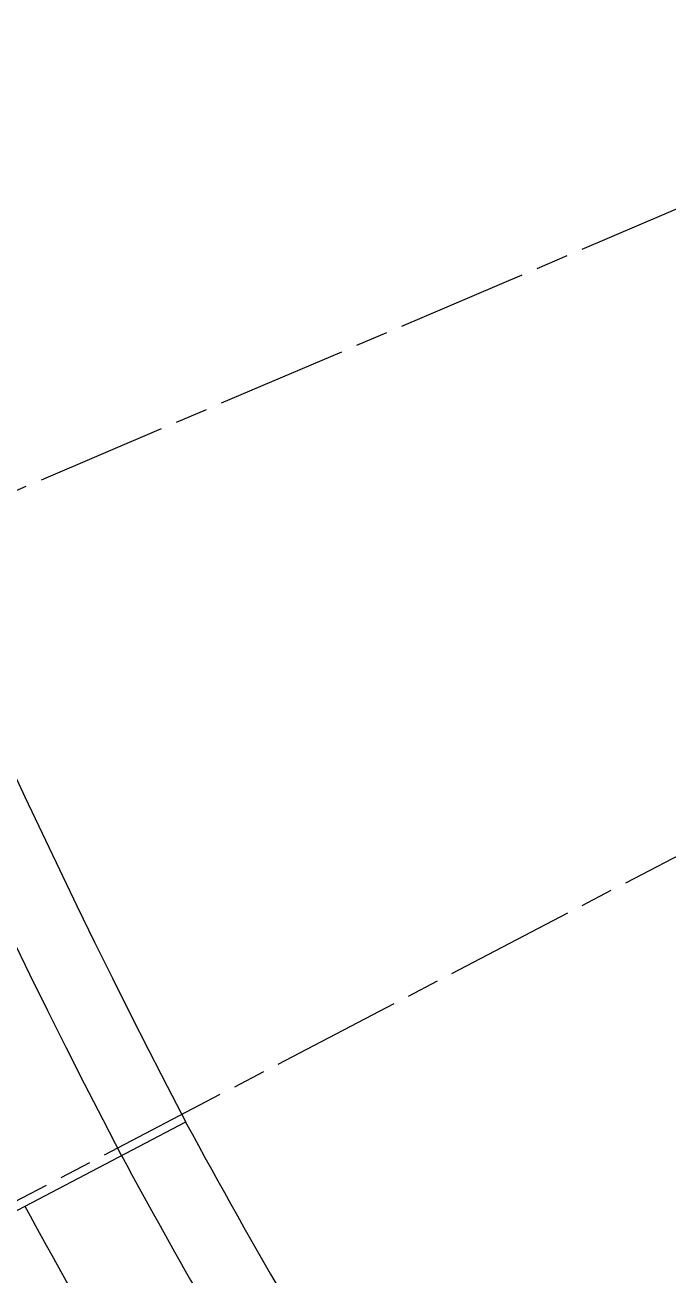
# Model space of a CAD drawing. Header units: inches. Extents: x 19267 to 40087, y 4081 to 15521.
# Drawn here: x 23405 to 24291, y 10945 to 12666 of the extents above; entities that cross this region are included whole.
import ezdxf

# ---------------------------------------------------------------- set-up
doc = ezdxf.new("R2010")
doc.units = ezdxf.units.IN
doc.header["$MEASUREMENT"] = 0
doc.linetypes.add('CENTERLINE', pattern=[30, 12, -1.5, 3, -1.5, 12])
doc.layers.add('NEW_GF', color=7, linetype='Continuous', true_color=0xffffff)

msp = doc.modelspace()

# ---------------------------------------------------------------- linework, layer by layer
at = {"color": 1, "linetype": 'CENTERLINE', "ltscale": 15}
for p, q in [((25827.7, 13063.2), (22874, 11804.1)), ((25827.7, 12317.7), (23284.2, 10990.8))]:
    msp.add_line(p, q, dxfattribs=at)
at = {"color": 4}
msp.add_line((23626, 11156), (23272, 10970.8), dxfattribs=at)
at = {"color": 1, "ltscale": 30}
for centre, radius, start, end in [((33681.2, 16406.8), 11343.6, 189.6455, 207.5734), ((33655.9, 16397.9), 11416.8, 189.62284, 207.59324)]:
    msp.add_arc(centre, radius, start, end, dxfattribs=at)
at = {"layer": 'NEW_GF', "color": 4, "linetype": 'Continuous', "ltscale": 100}
for centre, radius, start, end in [((32747.1, 16116.5), 10382.8, 208.53946, 215.04885), ((32626.1, 16034.4), 10636.6, 208.42792, 214.29685)]:
    msp.add_arc(centre, radius, start, end, dxfattribs=at)
at = {"layer": 'NEW_GF', "color": 2, "linetype": 'Continuous', "ltscale": 100}
for radius, start, end in [(10396, 208.48916, 213.81555), (10546, 208.47663, 213.80771)]:
    msp.add_arc((32674.7, 16068.6), radius, start, end, dxfattribs=at)

doc.saveas('drawing.dxf')
